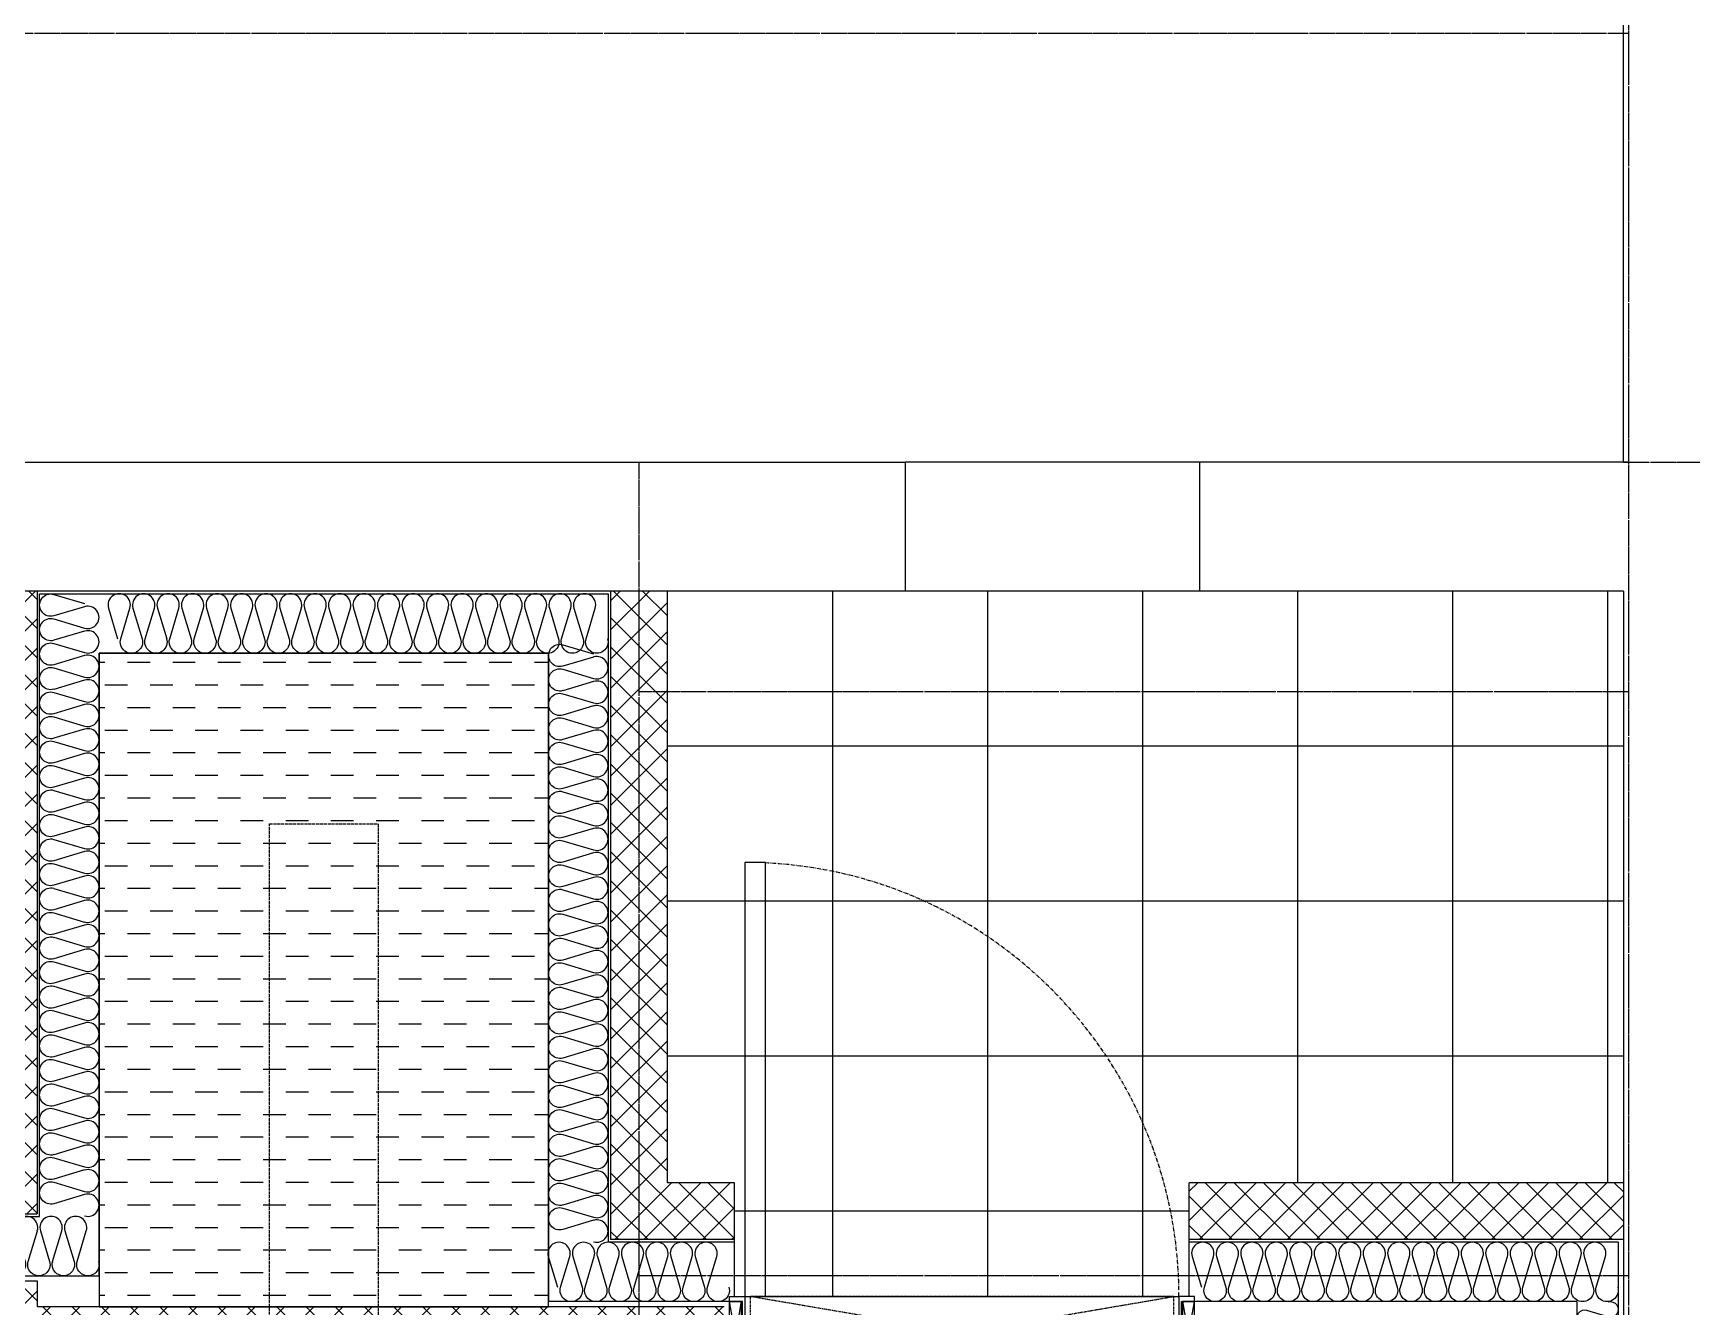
# Model space of a CAD drawing. Header units: millimetres. Extents: x 18456 to 179493, y -203649 to 469211.
# Drawn here: x 137351 to 140561, y 47381 to 49846 of the extents above; entities that cross this region are included whole.
import ezdxf

# ---------------------------------------------------------------- set-up
doc = ezdxf.new("R2010")
doc.units = ezdxf.units.MM
for name, pattern in [('X-평면도(기본형)$0$CEN', [52.5, 50, -1, 0.5, -1]), ('X-평면도(기본형)$0$CENN', [6.3, 4, -1, 0.3, -1]), ('X-평면도(기본형)$0$HID', [2.8, 1.8, -1]), ('X-평면도(기본형)$0$HID2', [7.5, 6, -1.5])]:
    doc.linetypes.add(name, pattern=pattern)
for name, color, linetype, true_color in [('X-평면도(기본형)$0$40HAT', 9, 'Continuous', 0x808080), ('X-평면도(기본형)$0$4ELE', 4, 'Continuous', 0x00ffff), ('X-평면도(기본형)$0$CEN', 1, 'X-평면도(기본형)$0$CEN', 0xff0000), ('X-평면도(기본형)$0$DOOR', 4, 'Continuous', 0x00ffff), ('X-평면도(기본형)$0$FIN', 9, 'Continuous', 0x808080), ('X-평면도(기본형)$0$INS', 9, 'Continuous', 0x808080), ('X-평면도(기본형)$0$INSUL', 9, 'Continuous', 0x808080), ('X-평면도(기본형)$0$TIL', 5, 'Continuous', 0x0000ff), ('X-평면도(기본형)$0$UIS', 7, 'X-평면도(기본형)$0$HID2', 0x000000), ('X-평면도(기본형)$0$W1', 2, 'Continuous', 0xffff00), ('X-평면도(기본형)$0$W2', 3, 'Continuous', 0x00ff00), ('X-평면도(기본형)$0$설비OPEN', 9, 'Continuous', 0x808080)]:
    doc.layers.add(name, color=color, linetype=linetype, true_color=true_color)
pattern_1 = [(315, (-346622.983, -110113.196), (28.2842712, 28.2842712), []), (45, (-346622.983, -110113.196), (-28.2842712, 28.2842712), [])]

# ---------------------------------------------------------------- blocks, each defined once
blk = doc.blocks.new('X-평면도(기본형)$0$pd900')
at = {"layer": 'X-평면도(기본형)$0$DOOR', "color": 1, "true_color": 0xff0000}
for p, q in [((23, 0), (0, 130)), ((23, 130), (0, 0)), ((877, 0), (900, 130)), ((877, 130), (900, 0))]:
    blk.add_line(p, q, dxfattribs=at)
at = {"layer": 'X-평면도(기본형)$0$DOOR'}
for p, q in [((30, 140), (870, 140)), ((30, 100), (870, 100))]:
    blk.add_line(p, q, dxfattribs=at)
at = {"layer": 'X-평면도(기본형)$0$DOOR', "color": 1, "linetype": 'X-평면도(기본형)$0$HID', "true_color": 0xff0000}
for p, q in [((40, 0), (860, 140)), ((860, 0), (40, 140))]:
    blk.add_line(p, q, dxfattribs=at)
at = {"layer": 'X-평면도(기본형)$0$DOOR', "color": 6, "true_color": 0xff00ff}
blk.add_lwpolyline([(30, 140), (70, 140), (70, 980), (30, 980)], close=True, dxfattribs=at)
at = {"layer": 'X-평면도(기본형)$0$DOOR'}
for points in [[(0, 130), (0, 140), (30, 140), (30, 85), (25, 85), (25, 130)], [(0, 0), (0, 130), (23, 130), (23, 0)], [(900, 130), (900, 140), (870, 140), (870, 85), (875, 85), (875, 130)], [(900, 0), (900, 130), (877, 130), (877, 0)], [(40, 100), (30, 100), (30, 80), (25, 80), (25, 0), (30, 0), (30, 10), (40, 10)], [(860, 100), (870, 100), (870, 80), (875, 80), (875, 0), (870, 0), (870, 10), (860, 10)], [(0, 0), (40, 0), (40, -12), (0, -12)], [(860, 0), (900, 0), (900, -12), (860, -12)]]:
    blk.add_lwpolyline(points, close=True, dxfattribs=at)
at = {"layer": 'X-평면도(기본형)$0$DOOR', "color": 1, "linetype": 'X-평면도(기본형)$0$HID', "true_color": 0xff0000}
blk.add_lwpolyline([(40, 0), (860, 0), (860, 140), (40, 140)], close=True, dxfattribs=at)
at = {"layer": 'X-평면도(기본형)$0$DOOR', "color": 1, "linetype": 'X-평면도(기본형)$0$CENN', "ltscale": 2, "true_color": 0xff0000}
blk.add_arc((30, 140), 840, 0, 87.2706, dxfattribs=at)
blk = doc.blocks.new('U266 (X-평면도(기본형)$0$ins-l)')
at = {"layer": 'X-평면도(기본형)$0$INSUL', "color": 8, "true_color": 0x808080}
for p, q in [((36.9, 24.2), (21.4, 75.8)), ((57.5, 75.8), (42, 24.2)), ((78.1, 24.2), (62.6, 75.8)), ((98.7, 75.8), (83.2, 24.2)), ((119.3, 24.2), (103.8, 75.8)), ((139.9, 75.8), (124.5, 24.2)), ((160.5, 24.2), (145.1, 75.8)), ((181.1, 75.8), (165.7, 24.2)), ((201.7, 24.2), (186.3, 75.8)), ((222.3, 75.8), (206.9, 24.2)), ((243, 24.2), (227.5, 75.8)), ((263.6, 75.8), (248.1, 24.2)), ((284.2, 24.2), (268.7, 75.8)), ((304.8, 75.8), (289.3, 24.2)), ((325.4, 24.2), (309.9, 75.8)), ((346, 75.8), (330.6, 24.2)), ((366.6, 24.2), (351.2, 75.8)), ((387.2, 75.8), (371.8, 24.2)), ((407.8, 24.2), (392.4, 75.8)), ((428.4, 75.8), (413, 24.2)), ((449.1, 24.2), (433.6, 75.8)), ((469.7, 75.8), (454.2, 24.2)), ((490.3, 24.2), (474.8, 75.8)), ((510.9, 75.8), (495.4, 24.2)), ((531.5, 24.2), (516, 75.8)), ((552.1, 75.8), (536.6, 24.2)), ((572.7, 24.2), (557.3, 75.8)), ((593.3, 75.8), (577.9, 24.2)), ((613.9, 24.2), (598.5, 75.8)), ((634.5, 75.8), (619.1, 24.2)), ((655.2, 24.2), (639.7, 75.8)), ((675.8, 75.8), (660.3, 24.2)), ((696.4, 24.2), (680.9, 75.8)), ((717, 75.8), (701.5, 24.2))]:
    blk.add_line(p, q, dxfattribs=at)
at = {"layer": 'X-평면도(기본형)$0$INSUL', "color": 8, "true_color": 0x808080, "extrusion": (0, 0, -1)}
for centre in [(-39.4, 81.2), (-80.7, 81.2), (-121.9, 81.2), (-163.1, 81.2), (-204.3, 81.2), (-245.5, 81.2), (-286.8, 81.2), (-328, 81.2), (-369.2, 81.2), (-410.4, 81.2), (-451.6, 81.2), (-492.9, 81.2), (-534.1, 81.2), (-575.3, 81.2), (-616.5, 81.2), (-657.7, 81.2), (-699, 81.2)]:
    blk.add_arc(centre, 18.8, 343.3008, 196.6992, dxfattribs=at)
at = {"layer": 'X-평면도(기본형)$0$INSUL', "color": 8, "true_color": 0x808080}
for centre in [(18.8, 18.8), (60, 18.8), (101.3, 18.8), (142.5, 18.8), (183.7, 18.8), (224.9, 18.8), (266.1, 18.8), (307.4, 18.8), (348.6, 18.8), (389.8, 18.8), (431, 18.8), (472.2, 18.8), (513.5, 18.8), (554.7, 18.8), (595.9, 18.8), (637.1, 18.8), (678.3, 18.8)]:
    blk.add_arc(centre, 18.8, 163.3008, 16.6992, dxfattribs=at)
blk = doc.blocks.new('U267 (X-평면도(기본형)$0$ins-l)')
at = {"layer": 'X-평면도(기본형)$0$INSUL', "color": 8, "true_color": 0x808080}
for p, q in [((36.9, 24.2), (21.4, 75.8)), ((57.5, 75.8), (42, 24.2)), ((78.1, 24.2), (62.6, 75.8)), ((98.7, 75.8), (83.2, 24.2)), ((119.3, 24.2), (103.8, 75.8)), ((139.9, 75.8), (124.5, 24.2)), ((160.5, 24.2), (145.1, 75.8)), ((181.1, 75.8), (165.7, 24.2)), ((201.7, 24.2), (186.3, 75.8)), ((222.3, 75.8), (206.9, 24.2)), ((243, 24.2), (227.5, 75.8)), ((263.6, 75.8), (248.1, 24.2)), ((284.2, 24.2), (268.7, 75.8)), ((304.8, 75.8), (289.3, 24.2))]:
    blk.add_line(p, q, dxfattribs=at)
at = {"layer": 'X-평면도(기본형)$0$INSUL', "color": 8, "true_color": 0x808080, "extrusion": (0, 0, -1)}
for centre in [(-39.4, 81.2), (-80.7, 81.2), (-121.9, 81.2), (-163.1, 81.2), (-204.3, 81.2), (-245.5, 81.2), (-286.8, 81.2)]:
    blk.add_arc(centre, 18.8, 343.3008, 196.6992, dxfattribs=at)
at = {"layer": 'X-평면도(기본형)$0$INSUL', "color": 8, "true_color": 0x808080}
for centre in [(18.8, 18.8), (60, 18.8), (101.3, 18.8), (142.5, 18.8), (183.7, 18.8), (224.9, 18.8), (266.1, 18.8)]:
    blk.add_arc(centre, 18.8, 163.3008, 16.6992, dxfattribs=at)
blk = doc.blocks.new('U144 (X-평면도(기본형)$0$ins-l)')
at = {"layer": 'X-평면도(기본형)$0$INSUL', "color": 8, "true_color": 0x808080}
for p, q in [((36.9, 24.2), (21.4, 75.8)), ((57.5, 75.8), (42, 24.2)), ((78.1, 24.2), (62.6, 75.8)), ((98.7, 75.8), (83.2, 24.2)), ((119.3, 24.2), (103.8, 75.8)), ((139.9, 75.8), (124.5, 24.2)), ((160.5, 24.2), (145.1, 75.8)), ((181.1, 75.8), (165.7, 24.2)), ((201.7, 24.2), (186.3, 75.8)), ((222.3, 75.8), (206.9, 24.2)), ((243, 24.2), (227.5, 75.8)), ((263.6, 75.8), (248.1, 24.2)), ((284.2, 24.2), (268.7, 75.8)), ((304.8, 75.8), (289.3, 24.2)), ((325.4, 24.2), (309.9, 75.8)), ((346, 75.8), (330.6, 24.2)), ((366.6, 24.2), (351.2, 75.8)), ((387.2, 75.8), (371.8, 24.2)), ((407.8, 24.2), (392.4, 75.8)), ((428.4, 75.8), (413, 24.2)), ((449.1, 24.2), (433.6, 75.8)), ((469.7, 75.8), (454.2, 24.2)), ((490.3, 24.2), (474.8, 75.8)), ((510.9, 75.8), (495.4, 24.2)), ((531.5, 24.2), (516, 75.8)), ((552.1, 75.8), (536.6, 24.2)), ((572.7, 24.2), (557.3, 75.8)), ((593.3, 75.8), (577.9, 24.2)), ((613.9, 24.2), (598.5, 75.8)), ((634.5, 75.8), (619.1, 24.2)), ((655.2, 24.2), (639.7, 75.8)), ((675.8, 75.8), (660.3, 24.2)), ((696.4, 24.2), (680.9, 75.8)), ((717, 75.8), (701.5, 24.2)), ((737.6, 24.2), (722.1, 75.8)), ((758.2, 75.8), (742.7, 24.2)), ((778.8, 24.2), (763.4, 75.8)), ((799.4, 75.8), (784, 24.2)), ((820, 24.2), (804.6, 75.8)), ((840.6, 75.8), (825.2, 24.2)), ((861.3, 24.2), (845.8, 75.8)), ((881.9, 75.8), (866.4, 24.2)), ((902.5, 24.2), (887, 75.8)), ((923.1, 75.8), (907.6, 24.2)), ((943.7, 24.2), (928.2, 75.8)), ((964.3, 75.8), (948.8, 24.2)), ((984.9, 24.2), (969.5, 75.8)), ((1005.5, 75.8), (990.1, 24.2))]:
    blk.add_line(p, q, dxfattribs=at)
at = {"layer": 'X-평면도(기본형)$0$INSUL', "color": 8, "true_color": 0x808080, "extrusion": (0, 0, -1)}
for centre in [(-39.4, 81.2), (-80.7, 81.2), (-121.9, 81.2), (-163.1, 81.2), (-204.3, 81.2), (-245.5, 81.2), (-286.8, 81.2), (-328, 81.2), (-369.2, 81.2), (-410.4, 81.2), (-451.6, 81.2), (-492.9, 81.2), (-534.1, 81.2), (-575.3, 81.2), (-616.5, 81.2), (-657.7, 81.2), (-699, 81.2), (-740.2, 81.2), (-781.4, 81.2), (-822.6, 81.2), (-863.8, 81.2), (-905.1, 81.2), (-946.3, 81.2), (-987.5, 81.2)]:
    blk.add_arc(centre, 18.8, 343.3008, 196.6992, dxfattribs=at)
at = {"layer": 'X-평면도(기본형)$0$INSUL', "color": 8, "true_color": 0x808080}
for centre in [(18.8, 18.8), (60, 18.8), (101.3, 18.8), (142.5, 18.8), (183.7, 18.8), (224.9, 18.8), (266.1, 18.8), (307.4, 18.8), (348.6, 18.8), (389.8, 18.8), (431, 18.8), (472.2, 18.8), (513.5, 18.8), (554.7, 18.8), (595.9, 18.8), (637.1, 18.8), (678.3, 18.8), (719.6, 18.8), (760.8, 18.8), (802, 18.8), (843.2, 18.8), (884.4, 18.8), (925.7, 18.8), (966.9, 18.8)]:
    blk.add_arc(centre, 18.8, 163.3008, 16.6992, dxfattribs=at)
blk = doc.blocks.new('U128 (X-평면도(기본형)$0$ins-l)')
at = {"layer": 'X-평면도(기본형)$0$INSUL', "color": 8, "true_color": 0x808080}
for p, q in [((36.9, 24.2), (21.4, 75.8)), ((57.5, 75.8), (42, 24.2)), ((78.1, 24.2), (62.6, 75.8)), ((98.7, 75.8), (83.2, 24.2)), ((119.3, 24.2), (103.8, 75.8)), ((139.9, 75.8), (124.5, 24.2)), ((160.5, 24.2), (145.1, 75.8)), ((181.1, 75.8), (165.7, 24.2)), ((201.7, 24.2), (186.3, 75.8)), ((222.3, 75.8), (206.9, 24.2)), ((243, 24.2), (227.5, 75.8)), ((263.6, 75.8), (248.1, 24.2)), ((284.2, 24.2), (268.7, 75.8)), ((304.8, 75.8), (289.3, 24.2)), ((325.4, 24.2), (309.9, 75.8)), ((346, 75.8), (330.6, 24.2)), ((366.6, 24.2), (351.2, 75.8)), ((387.2, 75.8), (371.8, 24.2)), ((407.8, 24.2), (392.4, 75.8)), ((428.4, 75.8), (413, 24.2)), ((449.1, 24.2), (433.6, 75.8)), ((469.7, 75.8), (454.2, 24.2)), ((490.3, 24.2), (474.8, 75.8)), ((510.9, 75.8), (495.4, 24.2)), ((531.5, 24.2), (516, 75.8)), ((552.1, 75.8), (536.6, 24.2)), ((572.7, 24.2), (557.3, 75.8)), ((593.3, 75.8), (577.9, 24.2)), ((613.9, 24.2), (598.5, 75.8)), ((634.5, 75.8), (619.1, 24.2)), ((655.2, 24.2), (639.7, 75.8)), ((675.8, 75.8), (660.3, 24.2)), ((696.4, 24.2), (680.9, 75.8)), ((717, 75.8), (701.5, 24.2)), ((737.6, 24.2), (722.1, 75.8)), ((758.2, 75.8), (742.7, 24.2)), ((778.8, 24.2), (763.4, 75.8)), ((799.4, 75.8), (784, 24.2)), ((820, 24.2), (804.6, 75.8)), ((840.6, 75.8), (825.2, 24.2))]:
    blk.add_line(p, q, dxfattribs=at)
at = {"layer": 'X-평면도(기본형)$0$INSUL', "color": 8, "true_color": 0x808080, "extrusion": (0, 0, -1)}
for centre in [(-39.4, 81.2), (-80.7, 81.2), (-121.9, 81.2), (-163.1, 81.2), (-204.3, 81.2), (-245.5, 81.2), (-286.8, 81.2), (-328, 81.2), (-369.2, 81.2), (-410.4, 81.2), (-451.6, 81.2), (-492.9, 81.2), (-534.1, 81.2), (-575.3, 81.2), (-616.5, 81.2), (-657.7, 81.2), (-699, 81.2), (-740.2, 81.2), (-781.4, 81.2), (-822.6, 81.2)]:
    blk.add_arc(centre, 18.8, 343.3008, 196.6992, dxfattribs=at)
at = {"layer": 'X-평면도(기본형)$0$INSUL', "color": 8, "true_color": 0x808080}
for centre in [(18.8, 18.8), (60, 18.8), (101.3, 18.8), (142.5, 18.8), (183.7, 18.8), (224.9, 18.8), (266.1, 18.8), (307.4, 18.8), (348.6, 18.8), (389.8, 18.8), (431, 18.8), (472.2, 18.8), (513.5, 18.8), (554.7, 18.8), (595.9, 18.8), (637.1, 18.8), (678.3, 18.8), (719.6, 18.8), (760.8, 18.8), (802, 18.8)]:
    blk.add_arc(centre, 18.8, 163.3008, 16.6992, dxfattribs=at)
blk = doc.blocks.new('U143 (X-평면도(기본형)$0$ins-l)')
at = {"layer": 'X-평면도(기본형)$0$INSUL', "color": 8, "true_color": 0x808080}
for p, q in [((36.9, 24.2), (21.4, 75.8)), ((57.5, 75.8), (42, 24.2)), ((78.1, 24.2), (62.6, 75.8)), ((98.7, 75.8), (83.2, 24.2)), ((119.3, 24.2), (103.8, 75.8)), ((139.9, 75.8), (124.5, 24.2)), ((160.5, 24.2), (145.1, 75.8)), ((181.1, 75.8), (165.7, 24.2)), ((201.7, 24.2), (186.3, 75.8)), ((222.3, 75.8), (206.9, 24.2)), ((243, 24.2), (227.5, 75.8)), ((263.6, 75.8), (248.1, 24.2)), ((284.2, 24.2), (268.7, 75.8)), ((304.8, 75.8), (289.3, 24.2)), ((325.4, 24.2), (309.9, 75.8)), ((346, 75.8), (330.6, 24.2)), ((366.6, 24.2), (351.2, 75.8)), ((387.2, 75.8), (371.8, 24.2)), ((407.8, 24.2), (392.4, 75.8)), ((428.4, 75.8), (413, 24.2)), ((449.1, 24.2), (433.6, 75.8)), ((469.7, 75.8), (454.2, 24.2)), ((490.3, 24.2), (474.8, 75.8)), ((510.9, 75.8), (495.4, 24.2)), ((531.5, 24.2), (516, 75.8)), ((552.1, 75.8), (536.6, 24.2)), ((572.7, 24.2), (557.3, 75.8)), ((593.3, 75.8), (577.9, 24.2)), ((613.9, 24.2), (598.5, 75.8)), ((634.5, 75.8), (619.1, 24.2)), ((655.2, 24.2), (639.7, 75.8)), ((675.8, 75.8), (660.3, 24.2)), ((696.4, 24.2), (680.9, 75.8)), ((717, 75.8), (701.5, 24.2)), ((737.6, 24.2), (722.1, 75.8)), ((758.2, 75.8), (742.7, 24.2)), ((778.8, 24.2), (763.4, 75.8)), ((799.4, 75.8), (784, 24.2)), ((820, 24.2), (804.6, 75.8)), ((840.6, 75.8), (825.2, 24.2)), ((861.3, 24.2), (845.8, 75.8)), ((881.9, 75.8), (866.4, 24.2)), ((902.5, 24.2), (887, 75.8)), ((923.1, 75.8), (907.6, 24.2)), ((943.7, 24.2), (928.2, 75.8)), ((964.3, 75.8), (948.8, 24.2)), ((984.9, 24.2), (969.5, 75.8)), ((1005.5, 75.8), (990.1, 24.2)), ((1026.1, 24.2), (1010.7, 75.8)), ((1046.7, 75.8), (1031.3, 24.2))]:
    blk.add_line(p, q, dxfattribs=at)
at = {"layer": 'X-평면도(기본형)$0$INSUL', "color": 8, "true_color": 0x808080, "extrusion": (0, 0, -1)}
for centre in [(-39.4, 81.2), (-80.7, 81.2), (-121.9, 81.2), (-163.1, 81.2), (-204.3, 81.2), (-245.5, 81.2), (-286.8, 81.2), (-328, 81.2), (-369.2, 81.2), (-410.4, 81.2), (-451.6, 81.2), (-492.9, 81.2), (-534.1, 81.2), (-575.3, 81.2), (-616.5, 81.2), (-657.7, 81.2), (-699, 81.2), (-740.2, 81.2), (-781.4, 81.2), (-822.6, 81.2), (-863.8, 81.2), (-905.1, 81.2), (-946.3, 81.2), (-987.5, 81.2), (-1028.7, 81.2)]:
    blk.add_arc(centre, 18.8, 343.3008, 196.6992, dxfattribs=at)
at = {"layer": 'X-평면도(기본형)$0$INSUL', "color": 8, "true_color": 0x808080}
for centre in [(18.8, 18.8), (60, 18.8), (101.3, 18.8), (142.5, 18.8), (183.7, 18.8), (224.9, 18.8), (266.1, 18.8), (307.4, 18.8), (348.6, 18.8), (389.8, 18.8), (431, 18.8), (472.2, 18.8), (513.5, 18.8), (554.7, 18.8), (595.9, 18.8), (637.1, 18.8), (678.3, 18.8), (719.6, 18.8), (760.8, 18.8), (802, 18.8), (843.2, 18.8), (884.4, 18.8), (925.7, 18.8), (966.9, 18.8), (1008.1, 18.8)]:
    blk.add_arc(centre, 18.8, 163.3008, 16.6992, dxfattribs=at)
blk = doc.blocks.new('U151 (X-평면도(기본형)$0$ins-l)')
at = {"layer": 'X-평면도(기본형)$0$INSUL', "color": 8, "true_color": 0x808080}
for p, q in [((36.9, 24.2), (21.4, 75.8)), ((57.5, 75.8), (42, 24.2)), ((78.1, 24.2), (62.6, 75.8)), ((98.7, 75.8), (83.2, 24.2)), ((119.3, 24.2), (103.8, 75.8)), ((139.9, 75.8), (124.5, 24.2)), ((160.5, 24.2), (145.1, 75.8)), ((181.1, 75.8), (165.7, 24.2)), ((201.7, 24.2), (186.3, 75.8)), ((222.3, 75.8), (206.9, 24.2)), ((243, 24.2), (227.5, 75.8)), ((263.6, 75.8), (248.1, 24.2)), ((284.2, 24.2), (268.7, 75.8)), ((304.8, 75.8), (289.3, 24.2)), ((325.4, 24.2), (309.9, 75.8)), ((346, 75.8), (330.6, 24.2)), ((366.6, 24.2), (351.2, 75.8)), ((387.2, 75.8), (371.8, 24.2)), ((407.8, 24.2), (392.4, 75.8)), ((428.4, 75.8), (413, 24.2)), ((449.1, 24.2), (433.6, 75.8)), ((469.7, 75.8), (454.2, 24.2)), ((490.3, 24.2), (474.8, 75.8)), ((510.9, 75.8), (495.4, 24.2)), ((531.5, 24.2), (516, 75.8)), ((552.1, 75.8), (536.6, 24.2)), ((572.7, 24.2), (557.3, 75.8)), ((593.3, 75.8), (577.9, 24.2)), ((613.9, 24.2), (598.5, 75.8)), ((634.5, 75.8), (619.1, 24.2)), ((655.2, 24.2), (639.7, 75.8)), ((675.8, 75.8), (660.3, 24.2)), ((696.4, 24.2), (680.9, 75.8)), ((717, 75.8), (701.5, 24.2))]:
    blk.add_line(p, q, dxfattribs=at)
at = {"layer": 'X-평면도(기본형)$0$INSUL', "color": 8, "true_color": 0x808080, "extrusion": (0, 0, -1)}
for centre in [(-39.4, 81.2), (-80.7, 81.2), (-121.9, 81.2), (-163.1, 81.2), (-204.3, 81.2), (-245.5, 81.2), (-286.8, 81.2), (-328, 81.2), (-369.2, 81.2), (-410.4, 81.2), (-451.6, 81.2), (-492.9, 81.2), (-534.1, 81.2), (-575.3, 81.2), (-616.5, 81.2), (-657.7, 81.2), (-699, 81.2)]:
    blk.add_arc(centre, 18.8, 343.3008, 196.6992, dxfattribs=at)
at = {"layer": 'X-평면도(기본형)$0$INSUL', "color": 8, "true_color": 0x808080}
for centre in [(18.8, 18.8), (60, 18.8), (101.3, 18.8), (142.5, 18.8), (183.7, 18.8), (224.9, 18.8), (266.1, 18.8), (307.4, 18.8), (348.6, 18.8), (389.8, 18.8), (431, 18.8), (472.2, 18.8), (513.5, 18.8), (554.7, 18.8), (595.9, 18.8), (637.1, 18.8), (678.3, 18.8)]:
    blk.add_arc(centre, 18.8, 163.3008, 16.6992, dxfattribs=at)
blk = doc.blocks.new('U230 (X-평면도(기본형)$0$ins-l)')
at = {"layer": 'X-평면도(기본형)$0$INSUL', "color": 8, "true_color": 0x808080}
for p, q in [((36.9, 24.2), (21.4, 75.8)), ((57.5, 75.8), (42, 24.2)), ((78.1, 24.2), (62.6, 75.8)), ((98.7, 75.8), (83.2, 24.2)), ((119.3, 24.2), (103.8, 75.8)), ((139.9, 75.8), (124.5, 24.2)), ((160.5, 24.2), (145.1, 75.8)), ((181.1, 75.8), (165.7, 24.2)), ((201.7, 24.2), (186.3, 75.8)), ((222.3, 75.8), (206.9, 24.2)), ((243, 24.2), (227.5, 75.8)), ((263.6, 75.8), (248.1, 24.2)), ((284.2, 24.2), (268.7, 75.8)), ((304.8, 75.8), (289.3, 24.2)), ((325.4, 24.2), (309.9, 75.8)), ((346, 75.8), (330.6, 24.2)), ((366.6, 24.2), (351.2, 75.8)), ((387.2, 75.8), (371.8, 24.2)), ((407.8, 24.2), (392.4, 75.8)), ((428.4, 75.8), (413, 24.2)), ((449.1, 24.2), (433.6, 75.8)), ((469.7, 75.8), (454.2, 24.2)), ((490.3, 24.2), (474.8, 75.8)), ((510.9, 75.8), (495.4, 24.2)), ((531.5, 24.2), (516, 75.8)), ((552.1, 75.8), (536.6, 24.2)), ((572.7, 24.2), (557.3, 75.8)), ((593.3, 75.8), (577.9, 24.2)), ((613.9, 24.2), (598.5, 75.8)), ((634.5, 75.8), (619.1, 24.2)), ((655.2, 24.2), (639.7, 75.8)), ((675.8, 75.8), (660.3, 24.2)), ((696.4, 24.2), (680.9, 75.8)), ((717, 75.8), (701.5, 24.2)), ((737.6, 24.2), (722.1, 75.8)), ((758.2, 75.8), (742.7, 24.2)), ((778.8, 24.2), (763.4, 75.8)), ((799.4, 75.8), (784, 24.2)), ((820, 24.2), (804.6, 75.8)), ((840.6, 75.8), (825.2, 24.2)), ((861.3, 24.2), (845.8, 75.8)), ((881.9, 75.8), (866.4, 24.2)), ((902.5, 24.2), (887, 75.8)), ((923.1, 75.8), (907.6, 24.2)), ((943.7, 24.2), (928.2, 75.8)), ((964.3, 75.8), (948.8, 24.2))]:
    blk.add_line(p, q, dxfattribs=at)
at = {"layer": 'X-평면도(기본형)$0$INSUL', "color": 8, "true_color": 0x808080, "extrusion": (0, 0, -1)}
for centre in [(-39.4, 81.2), (-80.7, 81.2), (-121.9, 81.2), (-163.1, 81.2), (-204.3, 81.2), (-245.5, 81.2), (-286.8, 81.2), (-328, 81.2), (-369.2, 81.2), (-410.4, 81.2), (-451.6, 81.2), (-492.9, 81.2), (-534.1, 81.2), (-575.3, 81.2), (-616.5, 81.2), (-657.7, 81.2), (-699, 81.2), (-740.2, 81.2), (-781.4, 81.2), (-822.6, 81.2), (-863.8, 81.2), (-905.1, 81.2), (-946.3, 81.2)]:
    blk.add_arc(centre, 18.8, 343.3008, 196.6992, dxfattribs=at)
at = {"layer": 'X-평면도(기본형)$0$INSUL', "color": 8, "true_color": 0x808080}
for centre in [(18.8, 18.8), (60, 18.8), (101.3, 18.8), (142.5, 18.8), (183.7, 18.8), (224.9, 18.8), (266.1, 18.8), (307.4, 18.8), (348.6, 18.8), (389.8, 18.8), (431, 18.8), (472.2, 18.8), (513.5, 18.8), (554.7, 18.8), (595.9, 18.8), (637.1, 18.8), (678.3, 18.8), (719.6, 18.8), (760.8, 18.8), (802, 18.8), (843.2, 18.8), (884.4, 18.8), (925.7, 18.8)]:
    blk.add_arc(centre, 18.8, 163.3008, 16.6992, dxfattribs=at)

msp = doc.modelspace()

# ---------------------------------------------------------------- hatches: boundary and pattern name
at = {"layer": 'X-평면도(기본형)$0$40HAT'}
h = msp.add_hatch(dxfattribs=at)
h.set_pattern_fill('H3', color=256, scale=40, style=0, pattern_type=2)
h.set_pattern_definition(pattern_1)
h.paths.add_polyline_path([(136648.6, 47561.1), (136648.6, 47771.1), (137248.6, 47771.1), (137248.6, 48766.1), (137358.6, 48766.1), (137358.6, 47561.1)], flags=0)
h = msp.add_hatch(dxfattribs=at)
h.set_pattern_fill('H3', color=256, scale=40, style=0, pattern_type=2)
h.set_pattern_definition(pattern_1)
h.paths.add_polyline_path([(138708.6, 47511.1), (138708.6, 47621.1), (138578.6, 47621.1), (138578.6, 48766.1), (138468.6, 48766.1), (138468.6, 47511.1)], flags=0)
h = msp.add_hatch(dxfattribs=at)
h.set_pattern_fill('H3', color=256, scale=40, style=0, pattern_type=2)
h.set_pattern_definition(pattern_1)
h.paths.add_polyline_path([(140428.6, 47621.1), (140428.6, 47511.1), (139588.6, 47511.1), (139588.6, 47621.1)], flags=0)
h = msp.add_hatch(dxfattribs=at)
h.set_pattern_fill('H3', color=256, scale=40, style=0, pattern_type=2)
h.set_pattern_definition(pattern_1)
h.paths.add_polyline_path([(138688.6, 47291.1), (138688.6, 47381.1), (137358.6, 47381.1), (137358.6, 47431.1), (137248.6, 47431.1), (137248.6, 45201.1), (137928.6, 45201.1), (137928.6, 45321.1), (138588.6, 45321.1), (138588.6, 45411.1), (137358.6, 45411.1), (137358.6, 47291.1), (138688.6, 47291.1)], flags=0)
at = {"layer": 'X-평면도(기본형)$0$설비OPEN'}
h = msp.add_hatch(dxfattribs=at)
h.set_pattern_fill('DASH', color=256, scale=350, style=0, pattern_type=2)
h.set_pattern_definition([(0, (-78241.37, -94783.922), (43.75, 43.75), [43.75, -43.75])])
h.paths.add_polyline_path([(137478.6, 47381.1), (138348.6, 47381.1), (138348.6, 48646.1), (137478.6, 48646.1)], flags=0)

# ---------------------------------------------------------------- linework, layer by layer
at = {"layer": 'X-평면도(기본형)$0$4ELE'}
for p, q in [((139608.6, 49016.1), (139038.6, 49016.1)), ((139608.6, 48766.1), (139038.6, 48766.1))]:
    msp.add_line(p, q, dxfattribs=at)
at = {"layer": 'X-평면도(기본형)$0$CEN'}
for p, q in [((140438.6, 50846.1), (140438.6, 37026.1)), ((134623.6, 49846.1), (140438.6, 49846.1)), ((138523.6, 47251.1), (138523.6, 49016.1)), ((140428.6, 49016.1), (141078.6, 49016.1)), ((140438.6, 48571.1), (138523.6, 48571.1)), ((140438.6, 47441.1), (138523.6, 47441.1))]:
    msp.add_line(p, q, dxfattribs=at)
at = {"layer": 'X-평면도(기본형)$0$FIN'}
for p, q in [((138708.6, 47401.1), (138708.6, 47511.1)), ((139588.6, 47401.1), (139588.6, 47511.1))]:
    msp.add_line(p, q, dxfattribs=at)
at = {"layer": 'X-평면도(기본형)$0$INS'}
for p, q in [((137363.6, 48761.1), (138463.6, 48761.1)), ((137363.6, 47556.1), (137363.6, 48761.1)), ((138463.6, 48761.1), (138463.6, 47506.1)), ((137478.6, 48646.1), (138348.6, 48646.1)), ((137478.6, 47441.1), (137478.6, 48646.1)), ((138348.6, 48646.1), (138348.6, 47391.1)), ((136638.6, 47556.1), (137363.6, 47556.1)), ((138708.6, 47506.1), (138463.6, 47506.1)), ((140418.6, 47506.1), (139588.6, 47506.1)), ((140418.6, 47506.1), (140418.6, 46616.1)), ((136638.6, 47441.1), (137478.6, 47441.1)), ((138698.6, 47391.1), (138348.6, 47391.1)), ((140338.6, 47391.1), (139598.6, 47391.1)), ((140338.6, 47391.1), (140338.6, 46616.1))]:
    msp.add_line(p, q, dxfattribs=at)
at = {"layer": 'X-평면도(기본형)$0$TIL'}
for p, q in [((138898.6, 47401.1), (138898.6, 48766.1)), ((139198.6, 47401.1), (139198.6, 48766.1)), ((139498.6, 47401.1), (139498.6, 48766.1)), ((139798.6, 47621.1), (139798.6, 48766.1)), ((140098.6, 47621.1), (140098.6, 48766.1)), ((140398.6, 47621.1), (140398.6, 48766.1)), ((140428.6, 48466.1), (138578.6, 48466.1)), ((140428.6, 48166.1), (138578.6, 48166.1)), ((140428.6, 47866.1), (138578.6, 47866.1)), ((139588.6, 47566.1), (138708.6, 47566.1))]:
    msp.add_line(p, q, dxfattribs=at)
at = {"layer": 'X-평면도(기본형)$0$UIS'}
msp.add_lwpolyline([(137808.6, 47291.1), (137808.6, 48316.1), (138018.6, 48316.1), (138018.6, 47291.1), (140238.6, 47291.1), (140238.6, 46616.1)], dxfattribs=at)
at = {"layer": 'X-평면도(기본형)$0$W1'}
for p, q in [((140428.6, 49016.1), (140428.6, 54023.6)), ((136698.6, 49016.1), (139038.6, 49016.1)), ((139038.6, 49016.1), (139038.6, 48766.1)), ((139608.6, 49016.1), (139608.6, 48766.1)), ((140438.6, 49016.1), (139608.6, 49016.1)), ((139038.6, 48766.1), (136698.6, 48766.1)), ((140428.6, 48766.1), (139608.6, 48766.1)), ((140428.6, 48766.1), (140428.6, 39726.1))]:
    msp.add_line(p, q, dxfattribs=at)
at = {"layer": 'X-평면도(기본형)$0$W2'}
for p, q in [((137358.6, 48766.1), (137248.6, 48766.1)), ((137358.6, 48766.1), (137358.6, 47561.1)), ((138578.6, 48766.1), (138468.6, 48766.1)), ((138468.6, 48766.1), (138468.6, 47511.1)), ((138578.6, 47621.1), (138578.6, 48766.1)), ((138708.6, 47621.1), (138578.6, 47621.1)), ((138708.6, 47511.1), (138708.6, 47621.1)), ((139588.6, 47511.1), (139588.6, 47621.1)), ((140428.6, 47621.1), (139588.6, 47621.1)), ((140428.6, 47621.1), (140428.6, 47511.1)), ((136648.6, 47561.1), (137358.6, 47561.1)), ((138708.6, 47511.1), (138468.6, 47511.1)), ((140428.6, 47511.1), (139588.6, 47511.1)), ((137248.6, 47431.1), (137358.6, 47431.1)), ((137358.6, 47431.1), (137358.6, 47381.1)), ((138688.6, 47381.1), (137358.6, 47381.1))]:
    msp.add_line(p, q, dxfattribs=at)
at = {"layer": 'X-평면도(기본형)$0$설비OPEN'}
msp.add_lwpolyline([(137478.6, 47381.1), (138348.6, 47381.1), (138348.6, 48646.1), (137478.6, 48646.1)], close=True, dxfattribs=at)

# ---------------------------------------------------------------- block references
at = {"layer": 'X-평면도(기본형)$0$DOOR'}
msp.add_blockref('X-평면도(기본형)$0$pd900', (138698.6, 47261.1), dxfattribs=at)
at = {"layer": 'X-평면도(기본형)$0$INSUL', "rotation": 90}
for name, p, xscale, yscale, zscale in [('U143 (X-평면도(기본형)$0$ins-l)', (137478.6, 47556.1), 1.149999999999999, 1.149999999999999, 1.149999999999999), ('U144 (X-평면도(기본형)$0$ins-l)', (138463.6, 47506.1), 1.149999999999999, 1.149999999999999, 1.149999999999999), ('U230 (X-평면도(기본형)$0$ins-l)', (140418.6, 47391.1), -0.7999999999999996, 0.7999999999999996, 0.7999999999999996)]:
    msp.add_blockref(name, p, dxfattribs=dict(at, xscale=xscale, yscale=yscale, zscale=zscale))
at = {"layer": 'X-평면도(기본형)$0$INSUL', "xscale": -1.149999999999999, "yscale": 1.149999999999999, "zscale": 1.149999999999999}
for name, p in [('U128 (X-평면도(기본형)$0$ins-l)', (138463.6, 48646.1)), ('U151 (X-평면도(기본형)$0$ins-l)', (137478.6, 47441.1)), ('U267 (X-평면도(기본형)$0$ins-l)', (138698.6, 47391.1)), ('U266 (X-평면도(기본형)$0$ins-l)', (140418.6, 47391.1))]:
    msp.add_blockref(name, p, dxfattribs=at)

doc.saveas('drawing.dxf')
